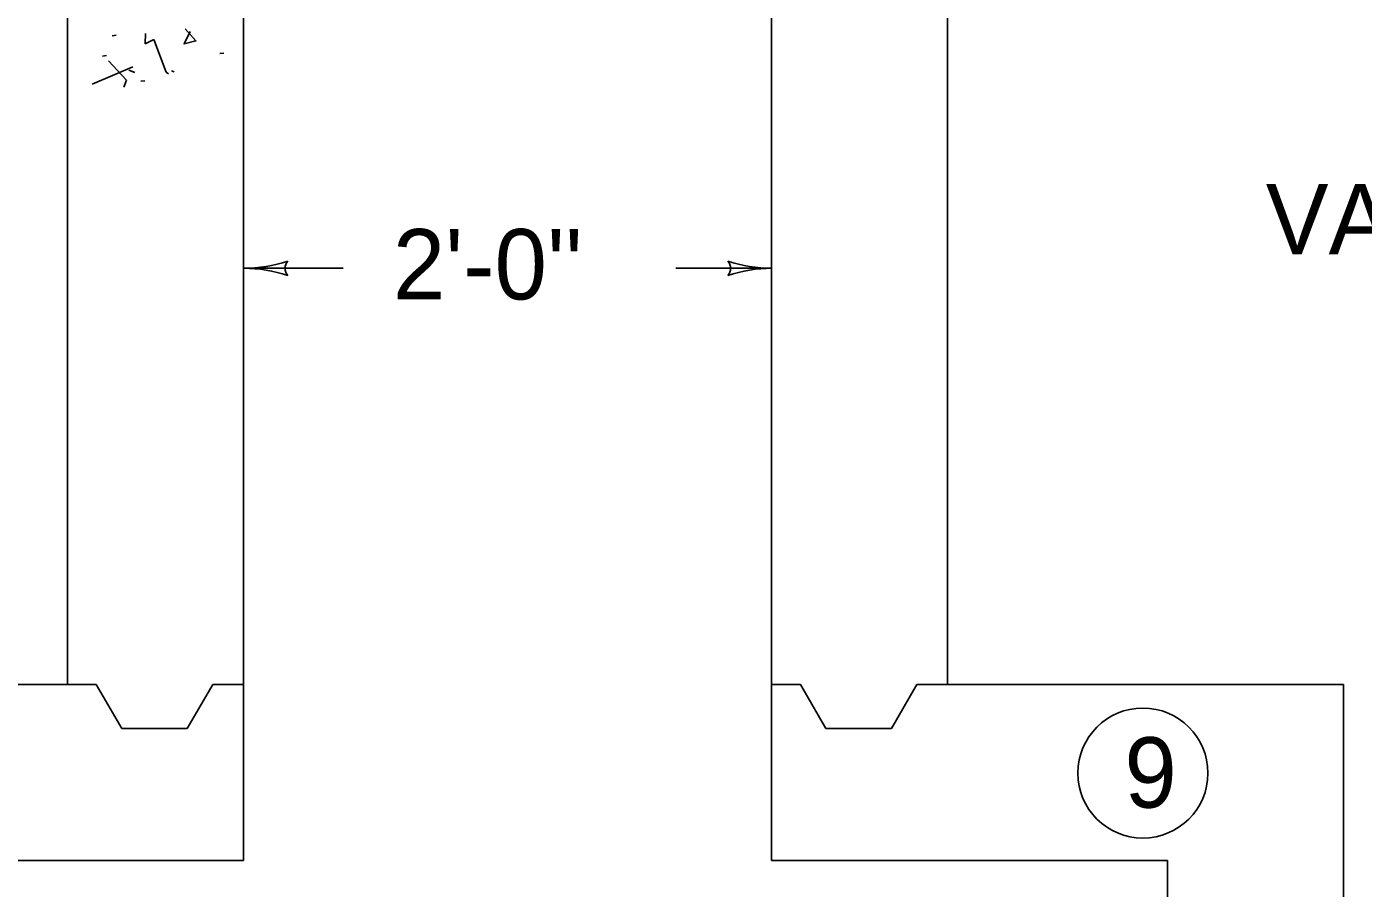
# Model space of a CAD drawing. Extents: x 1007 to 1035.5, y 1000.5 to 1021.5.
# Drawn here: x 1011.144 to 1014.94, y 1006.466 to 1008.914 of the extents above; entities that cross this region are included whole.
import ezdxf

# ---------------------------------------------------------------- set-up
doc = ezdxf.new("R2010")
doc.units = 0
doc.layers.add('1', color=7, linetype='Continuous')
doc.layers.add('5', color=7, linetype='Continuous')

msp = doc.modelspace()

# ---------------------------------------------------------------- linework, layer by layer
at = {"layer": '1'}
for p, q in [((1011.2597, 1007.0449), (1011.2597, 1010.9199)), ((1013.7597, 1007.0449), (1013.7597, 1010.3574)), ((1011.7597, 1006.5449), (1011.7597, 1010.1694)), ((1013.2597, 1006.5449), (1013.2597, 1010.1694)), ((1012.0432, 1008.2278), (1011.7607, 1008.2278)), ((1013.2607, 1008.2278), (1012.9875, 1008.2278)), ((1011.2597, 1007.0449), (1010.1347, 1007.0449)), ((1011.2587, 1007.0449), (1011.2597, 1007.0449)), ((1011.2597, 1007.0449), (1011.3418, 1007.0449)), ((1011.414, 1006.9199), (1011.3418, 1007.0449)), ((1011.6003, 1006.9199), (1011.6725, 1007.0449)), ((1011.6725, 1007.0449), (1011.7585, 1007.0449)), ((1013.2587, 1007.0449), (1013.2597, 1007.0449)), ((1013.2597, 1007.0449), (1013.3418, 1007.0449)), ((1013.414, 1006.9199), (1013.3418, 1007.0449)), ((1013.6003, 1006.9199), (1013.6725, 1007.0449)), ((1013.6725, 1007.0449), (1013.7585, 1007.0449)), ((1014.8847, 1007.0449), (1013.7597, 1007.0449)), ((1014.8847, 1002.1074), (1014.8847, 1007.0449)), ((1011.414, 1006.9199), (1011.6003, 1006.9199)), ((1013.414, 1006.9199), (1013.6003, 1006.9199)), ((1011.7597, 1006.5449), (1010.6347, 1006.5449)), ((1014.3847, 1006.5449), (1013.2597, 1006.5449)), ((1014.3847, 1002.9617), (1014.3847, 1006.5449))]:
    msp.add_line(p, q, dxfattribs=at)
msp.add_circle((1014.3145, 1006.7935), 0.1847, dxfattribs=at)
for centre, radius, start, end in [((1011.7607, 1008.6188), 0.3909, 269.9878, 270), ((1011.7607, 1008.6188), 0.3909, 270, 288.6688), ((1011.7607, 1007.8369), 0.3909, 71.3472, 89.9939), ((1011.9094, 1008.2278), 0.0313, 138.7746, 220.8913), ((1013.112, 1008.2279), 0.0313, 318.7746, 40.8913), ((1013.2607, 1007.8369), 0.3909, 90, 108.6688), ((1013.2607, 1008.6188), 0.3909, 251.3472, 269.9939), ((1013.2607, 1007.8369), 0.3909, 89.9878, 90)]:
    msp.add_arc(centre, radius, start, end, dxfattribs=at)
at = {"layer": '5'}
for points in [[(1011.3978, 1008.8901), (1011.3868, 1008.8887)], [(1011.4818, 1008.8947), (1011.4805, 1008.8655)], [(1011.4805, 1008.8655), (1011.5053, 1008.878)], [(1011.5053, 1008.878), (1011.54, 1008.7851)], [(1011.608, 1008.9002), (1011.5913, 1008.8655), (1011.6247, 1008.8738), (1011.5942, 1008.9085)], [(1011.7042, 1008.839), (1011.693, 1008.8377)], [(1011.4458, 1008.8003), (1011.33, 1008.7508)], [(1011.3707, 1008.8323), (1011.3595, 1008.8308)], [(1011.4277, 1008.7628), (1011.3765, 1008.817)], [(1011.4197, 1008.7426), (1011.4277, 1008.7628)], [(1011.4347, 1008.7906), (1011.4513, 1008.7837)], [(1011.4795, 1008.7608), (1011.4685, 1008.7593)], [(1011.54, 1008.7851), (1011.5468, 1008.7803)], [(1011.5627, 1008.7856), (1011.5553, 1008.7893)]]:
    msp.add_lwpolyline(points, dxfattribs=at)

# ---------------------------------------------------------------- texts
at = {"layer": '1'}
for s, p in [('VARIABLE', (1014.6635, 1008.2676)), ("2'-0''", (1012.1842, 1008.1393)), ('9', (1014.262, 1006.6952))]:
    msp.add_text(s, height=0.2, dxfattribs=at).set_placement(p)

doc.saveas('drawing.dxf')
